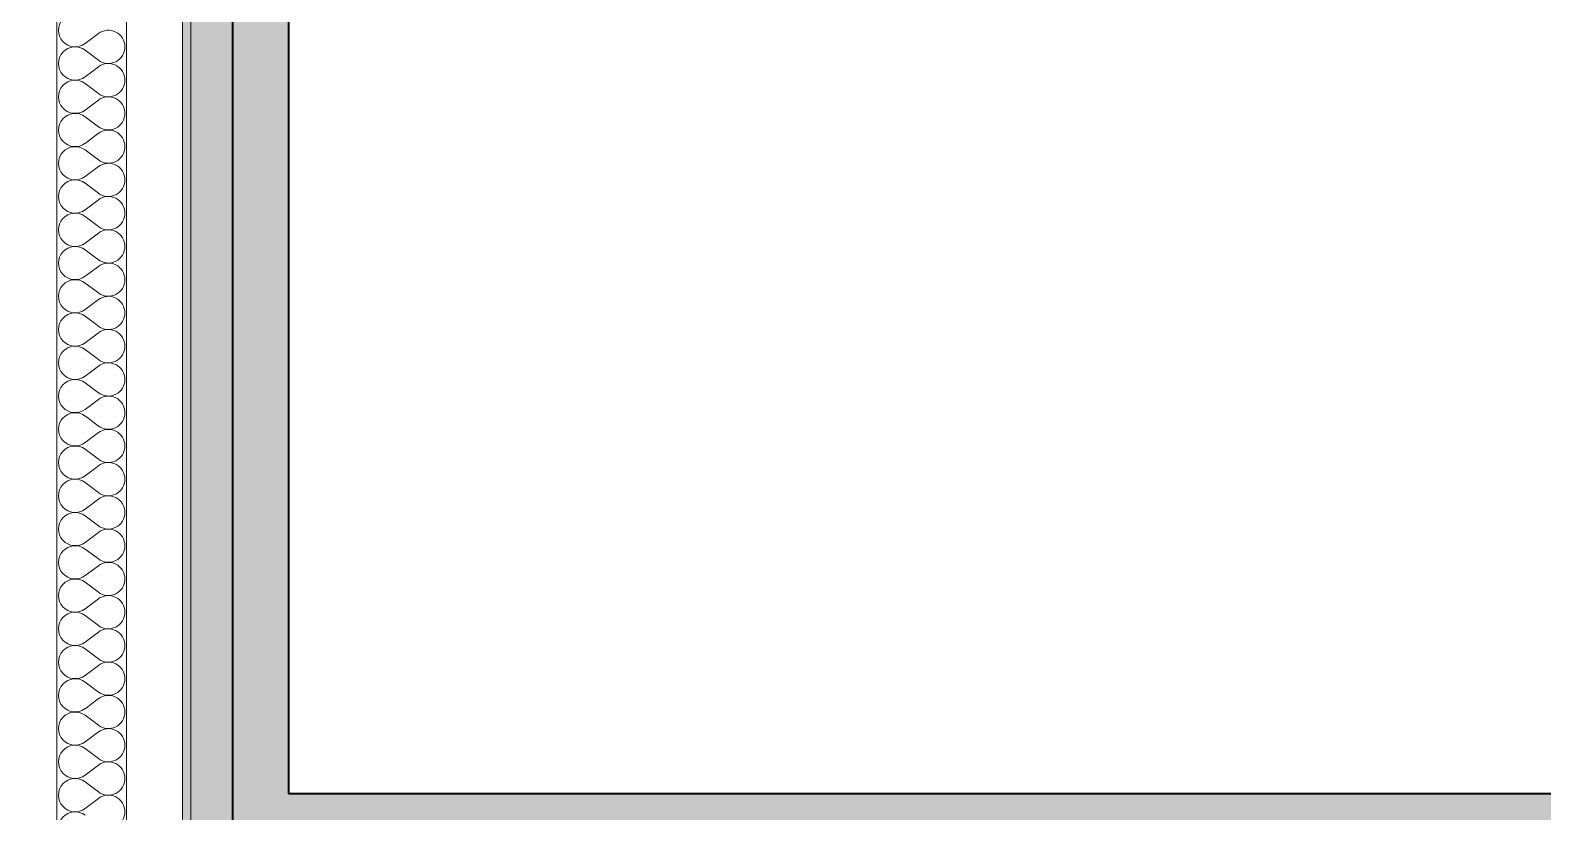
# Model space of a CAD drawing. Header units: millimetres. Extents: x -48147 to 1414029, y -496296 to 18123.
# Drawn here: x 1400434 to 1400976, y -478258 to -477978 of the extents above; entities that cross this region are included whole.
import ezdxf

# ---------------------------------------------------------------- set-up
doc = ezdxf.new("R2010")
doc.units = ezdxf.units.MM
doc.header["$MEASUREMENT"] = 0
doc.linetypes.add('Wipeout_Contour', pattern=[1000, 0, -1000])
doc.layers.add('New_A-25-M_Wall_Ext', color=7, linetype='Continuous')
doc.layers.add('New_A-25-M_Wall_Int', color=7, linetype='Continuous')
for name, color, linetype, lineweight, true_color in [('New_A-25-M_Wall_Ext_Pen_No__104', 7, 'Continuous', 15, 0xa6a6a6), ('New_A-25-M_Wall_Ext_Pen_No__44', 7, 'Continuous', 35, 0x444444), ('New_A-25-M_Wall_Int_Pen_No__107', 7, 'Continuous', 15, 0xa6a6a6)]:
    doc.layers.add(name, color=color, linetype=linetype, lineweight=lineweight, true_color=true_color)
doc.layers.add('New_A-25-M_Wall_Int_Pen_No__1', color=7, linetype='Continuous', lineweight=13)

# ---------------------------------------------------------------- blocks, each defined once
blk = doc.blocks.new('*X197', base_point=(1372879, -490836.73))
at = {"layer": 'New_A-25-M_Wall_Int_Pen_No__107', "linetype": 'Continuous'}
for p, q in [((1400453.97, -477983.16), (1400458.73, -477979.59)), ((1400453.97, -477985.54), (1400458.73, -477989.11)), ((1400453.97, -477995.07), (1400458.73, -477991.49)), ((1400453.97, -477997.45), (1400458.73, -478001.02)), ((1400453.97, -478006.97), (1400458.73, -478003.4)), ((1400453.97, -478009.35), (1400458.73, -478012.92)), ((1400453.97, -478018.88), (1400458.73, -478015.3)), ((1400453.97, -478021.26), (1400458.73, -478024.83)), ((1400453.97, -478030.78), (1400458.73, -478027.21)), ((1400453.97, -478033.16), (1400458.73, -478036.73)), ((1400453.97, -478042.68), (1400458.73, -478039.11)), ((1400453.97, -478045.07), (1400458.73, -478048.64)), ((1400453.97, -478054.59), (1400458.73, -478051.02)), ((1400453.97, -478056.97), (1400458.73, -478060.54)), ((1400453.97, -478066.49), (1400458.73, -478062.92)), ((1400453.97, -478068.88), (1400458.73, -478072.45)), ((1400453.97, -478078.4), (1400458.73, -478074.83)), ((1400453.97, -478080.78), (1400458.73, -478084.35)), ((1400453.97, -478090.3), (1400458.73, -478086.73)), ((1400453.97, -478092.68), (1400458.73, -478096.26)), ((1400453.97, -478102.21), (1400458.73, -478098.64)), ((1400453.97, -478104.59), (1400458.73, -478108.16)), ((1400453.97, -478114.11), (1400458.73, -478110.54)), ((1400453.97, -478116.49), (1400458.73, -478120.07)), ((1400453.97, -478126.02), (1400458.73, -478122.45)), ((1400453.97, -478128.4), (1400458.73, -478131.97)), ((1400453.97, -478137.92), (1400458.73, -478134.35)), ((1400453.97, -478140.3), (1400458.73, -478143.88)), ((1400453.97, -478149.83), (1400458.73, -478146.26)), ((1400453.97, -478152.21), (1400458.73, -478155.78)), ((1400453.97, -478161.73), (1400458.73, -478158.16)), ((1400453.97, -478164.11), (1400458.73, -478167.68)), ((1400453.97, -478173.64), (1400458.73, -478170.07)), ((1400453.97, -478176.02), (1400458.73, -478179.59)), ((1400453.97, -478185.54), (1400458.73, -478181.97)), ((1400453.97, -478187.92), (1400458.73, -478191.49)), ((1400453.97, -478197.45), (1400458.73, -478193.88)), ((1400453.97, -478199.83), (1400458.73, -478203.4)), ((1400453.97, -478209.35), (1400458.73, -478205.78)), ((1400453.97, -478211.73), (1400458.73, -478215.3)), ((1400453.97, -478221.26), (1400458.73, -478217.68)), ((1400453.97, -478223.64), (1400458.73, -478227.21)), ((1400453.97, -478233.16), (1400458.73, -478229.59)), ((1400453.97, -478235.54), (1400458.73, -478239.11)), ((1400453.97, -478245.07), (1400458.73, -478241.49)), ((1400453.97, -478247.45), (1400458.73, -478251.02)), ((1400453.97, -478256.97), (1400458.73, -478253.4))]:
    blk.add_line(p, q, dxfattribs=at)
for centre, start, end in [((1400450.4, -477978.4), 53.1301, 306.8699), ((1400462.3, -477984.35), 0, 126.8699), ((1400450.4, -477990.3), 53.1301, 306.8699), ((1400462.3, -477984.35), 233.1301, 0), ((1400462.3, -477996.26), 0, 126.8699), ((1400450.4, -478002.21), 53.1301, 306.8699), ((1400462.3, -477996.26), 233.1301, 0), ((1400462.3, -478008.16), 0, 126.8699), ((1400450.4, -478014.11), 53.1301, 306.8699), ((1400462.3, -478008.16), 233.1301, 0), ((1400462.3, -478020.07), 0, 126.8699), ((1400450.4, -478026.02), 53.1301, 306.8699), ((1400462.3, -478020.07), 233.1301, 0), ((1400462.3, -478031.97), 0, 126.8699), ((1400450.4, -478037.92), 53.1301, 306.8699), ((1400462.3, -478031.97), 233.1301, 0), ((1400462.3, -478043.88), 0, 126.8699), ((1400450.4, -478049.83), 53.1301, 306.8699), ((1400462.3, -478043.88), 233.1301, 0), ((1400462.3, -478055.78), 0, 126.8699), ((1400450.4, -478061.73), 53.1301, 306.8699), ((1400462.3, -478055.78), 233.1301, 0), ((1400462.3, -478067.68), 0, 126.8699), ((1400450.4, -478073.64), 53.1301, 306.8699), ((1400462.3, -478067.68), 233.1301, 0), ((1400462.3, -478079.59), 0, 126.8699), ((1400450.4, -478085.54), 53.1301, 306.8699), ((1400462.3, -478079.59), 233.1301, 0), ((1400462.3, -478091.49), 0, 126.8699), ((1400450.4, -478097.45), 53.1301, 306.8699), ((1400462.3, -478091.49), 233.1301, 0), ((1400462.3, -478103.4), 0, 126.8699), ((1400450.4, -478109.35), 53.1301, 306.8699), ((1400462.3, -478103.4), 233.1301, 0), ((1400462.3, -478115.3), 0, 126.8699), ((1400450.4, -478121.26), 53.1301, 306.8699), ((1400462.3, -478115.3), 233.1301, 0), ((1400462.3, -478127.21), 0, 126.8699), ((1400450.4, -478133.16), 53.1301, 306.8699), ((1400462.3, -478127.21), 233.1301, 0), ((1400462.3, -478139.11), 0, 126.8699), ((1400450.4, -478145.07), 53.1301, 306.8699), ((1400462.3, -478139.11), 233.1301, 0), ((1400462.3, -478151.02), 0, 126.8699), ((1400450.4, -478156.97), 53.1301, 306.8699), ((1400462.3, -478151.02), 233.1301, 0), ((1400462.3, -478162.92), 0, 126.8699), ((1400450.4, -478168.88), 53.1301, 306.8699), ((1400462.3, -478162.92), 233.1301, 0), ((1400462.3, -478174.83), 0, 126.8699), ((1400450.4, -478180.78), 53.1301, 306.8699), ((1400462.3, -478174.83), 233.1301, 0), ((1400462.3, -478186.73), 0, 126.8699), ((1400450.4, -478192.68), 53.1301, 306.8699), ((1400462.3, -478186.73), 233.1301, 0), ((1400462.3, -478198.64), 0, 126.8699), ((1400450.4, -478204.59), 53.1301, 306.8699), ((1400462.3, -478198.64), 233.1301, 0), ((1400462.3, -478210.54), 0, 126.8699), ((1400450.4, -478216.49), 53.1301, 306.8699), ((1400462.3, -478210.54), 233.1301, 0), ((1400462.3, -478222.45), 0, 126.8699), ((1400450.4, -478228.4), 53.1301, 306.8699), ((1400462.3, -478222.45), 233.1301, 0), ((1400462.3, -478234.35), 0, 126.8699), ((1400450.4, -478240.3), 53.1301, 306.8699), ((1400462.3, -478234.35), 233.1301, 0), ((1400462.3, -478246.26), 0, 126.8699), ((1400450.4, -478252.21), 53.1301, 306.8699), ((1400462.3, -478246.26), 233.1301, 0), ((1400462.3, -478258.16), 0, 126.8699), ((1400450.4, -478264.11), 53.1301, 306.8699), ((1400462.3, -478258.16), 233.1301, 0)]:
    blk.add_arc(centre, 5.95, start, end, dxfattribs=at)
blk = doc.blocks.new('Section Elem_173_2', base_point=(1372879, -490836.73))
at = {"layer": 'New_A-25-M_Wall_Int_Pen_No__107', "linetype": 'Continuous', "lineweight": 0, "true_color": 0x535353}
blk.add_hatch(color=251, dxfattribs=at).paths.add_polyline_path([(1400488.85, -478686.73), (1400491.85, -478686.73), (1400491.85, -474813.61), (1400488.85, -474813.61)])
at = {"layer": 'New_A-25-M_Wall_Int_Pen_No__107', "linetype": 'Continuous'}
blk.add_hatch(color=256, dxfattribs=at).paths.add_polyline_path([(1400491.85, -478686.73), (1400506.85, -478686.73), (1400506.85, -474813.61), (1400491.85, -474813.61)])
at = {"layer": 'New_A-25-M_Wall_Int_Pen_No__1', "linetype": 'Continuous'}
for p, q in [((1400491.85, -474813.61), (1400491.85, -478686.73)), ((1400506.85, -476111.73), (1400506.85, -478686.73))]:
    blk.add_line(p, q, dxfattribs=at)
at = {"color": 254, "linetype": 'Wipeout_Contour', "lineweight": 0, "ltscale": 5917614.514335641}
blk.add_wipeout([(1400468.85, -478686.73), (1400488.85, -478686.73), (1400488.85, -474813.61), (1400468.85, -474813.61)], dxfattribs=at).dxf.layer = 'New_A-25-M_Wall_Int'
at = {"layer": 'New_A-25-M_Wall_Int_Pen_No__1', "linetype": 'Continuous'}
blk.add_line((1400488.85, -474813.61), (1400488.85, -478686.73), dxfattribs=at)
at = {"color": 254, "linetype": 'Wipeout_Contour', "lineweight": 0, "ltscale": 5917529.315815013}
blk.add_wipeout([(1400443.85, -478686.73), (1400468.85, -478686.73), (1400468.85, -474813.61), (1400443.85, -474813.61)], dxfattribs=at).dxf.layer = 'New_A-25-M_Wall_Int'
at = {"layer": 'New_A-25-M_Wall_Int_Pen_No__1', "linetype": 'Continuous'}
blk.add_line((1400468.85, -474813.61), (1400468.85, -478686.73), dxfattribs=at)
at = {"layer": 'New_A-25-M_Wall_Int'}
blk.add_blockref('*X197', (1372879, -490836.73), dxfattribs=at)
at = {"color": 254, "linetype": 'Wipeout_Contour', "lineweight": 0, "ltscale": 5917446.010713064}
blk.add_wipeout([(1400424.85, -478686.73), (1400443.85, -478686.73), (1400443.85, -474813.61), (1400424.85, -474813.61)], dxfattribs=at).dxf.layer = 'New_A-25-M_Wall_Int'
at = {"layer": 'New_A-25-M_Wall_Int_Pen_No__1', "linetype": 'Continuous'}
blk.add_line((1400443.85, -474813.61), (1400443.85, -478686.73), dxfattribs=at)
blk = doc.blocks.new('Section Elem_195_2', base_point=(1372879, -490836.73))
at = {"color": 254, "linetype": 'Wipeout_Contour', "lineweight": 0, "ltscale": 115446099.1114904}
blk.add_wipeout([(1401266.78, -476111.73), (1400506.85, -476111.73), (1400506.85, -476366.73), (1400856.79, -476366.73), (1400856.79, -476367.73), (1400876.79, -476367.73), (1400876.79, -476936.73), (1400886.79, -476936.73), (1400890.68, -476937.24), (1400894.29, -476938.74), (1400897.4, -476941.13), (1400899.78, -476944.23), (1400901.28, -476947.85), (1400901.79, -476951.73), (1400901.79, -477021.73), (1400901.28, -477025.61), (1400899.78, -477029.23), (1400897.4, -477032.34), (1400894.29, -477034.72), (1400890.68, -477036.22), (1400886.79, -477036.73), (1400876.79, -477036.73), (1400876.79, -477086.73), (1400506.85, -477086.73), (1400506.85, -477124.73), (1400806.71, -477124.73), (1400806.71, -477415.73), (1400686.71, -477415.73), (1400686.71, -477674.97), (1400728.88, -477650.44), (1400760.44, -477641.73), (1400790.85, -477641.73), (1400797.11, -477644.42), (1400799.79, -477650.68), (1400799.79, -477666.73), (1400779.79, -477666.73), (1400779.79, -477661.73), (1400763.15, -477661.73), (1400736.7, -477669.03), (1400686.71, -477698.11), (1400686.71, -477706.73), (1400971.79, -477706.73), (1400971.79, -477771.73), (1400984.29, -477771.73), (1400984.29, -477769.73), (1400989.29, -477769.73), (1400989.29, -477771.73), (1401016.79, -477771.73), (1401016.79, -477769.73), (1401021.79, -477769.73), (1401021.79, -477771.73), (1401076.79, -477771.73), (1401076.79, -477776.73), (1401106.79, -477776.73), (1401106.79, -477816.73), (1401036.79, -477816.73), (1401036.79, -477817.73), (1401056.79, -477817.73), (1401056.79, -477946.73), (1401036.79, -477946.73), (1401036.79, -477947.73), (1401056.79, -477947.73), (1401056.79, -478046.73), (1401066.79, -478046.73), (1401072.53, -478047.87), (1401077.4, -478051.13), (1401080.65, -478055.99), (1401081.79, -478061.73), (1401081.79, -478131.73), (1401080.65, -478137.47), (1401077.4, -478142.34), (1401072.53, -478145.59), (1401066.79, -478146.73), (1401056.79, -478146.73), (1401056.79, -478536.73), (1401036.79, -478536.73), (1401036.79, -478686.73), (1401266.78, -478686.73)], dxfattribs=at).dxf.layer = 'New_A-25-M_Wall_Int'
blk = doc.blocks.new('Section Elem_244_2', base_point=(1372879, -490836.73))
at = {"layer": 'New_A-25-M_Wall_Ext_Pen_No__44', "linetype": 'Continuous', "flags": 128}
blk.add_lwpolyline([(1400506.79, -477776.73), (1400506.79, -477816.73), (1400506.79, -478516.73), (1400506.79, -478536.73), (1400506.79, -478686.73)], dxfattribs=at)
at = {"color": 254, "linetype": 'Wipeout_Contour', "lineweight": 0, "ltscale": 13321130.06347587}
blk.add_wipeout([(1400526.79, -477816.73), (1400526.79, -478251.73), (1401036.79, -478251.73), (1401036.79, -477816.73), (1401026.79, -477816.73), (1401026.79, -477971.73), (1401025.27, -477971.73), (1400626.79, -477971.73), (1400626.79, -477816.73)], dxfattribs=at).dxf.layer = 'New_A-25-M_Wall_Ext'
at = {"layer": 'New_A-25-M_Wall_Ext_Pen_No__104', "linetype": 'Continuous'}
for points in [[(1400526.79, -478516.73), (1400526.79, -477816.73), (1400506.79, -477816.73), (1400506.79, -478516.73)], [(1400526.79, -478271.73), (1401036.79, -478271.73), (1401036.79, -478251.73), (1400526.79, -478251.73)]]:
    blk.add_hatch(color=256, dxfattribs=at).paths.add_polyline_path(points)
at = {"layer": 'New_A-25-M_Wall_Ext_Pen_No__44', "linetype": 'Continuous'}
for p in [(1400526.79, -477816.73), (1401036.79, -478251.73)]:
    blk.add_line(p, (1400526.79, -478251.73), dxfattribs=at)

msp = doc.modelspace()

# ---------------------------------------------------------------- block references
at = {"layer": 'New_A-25-M_Wall_Int'}
msp.add_blockref('Section Elem_173_2', (1372879, -490836.73), dxfattribs=at)

# ---------------------------------------------------------------- next in the draw order: block references
msp.add_blockref('Section Elem_195_2', (1372879, -490836.73), dxfattribs=at)

# ---------------------------------------------------------------- next in the draw order: block references
at = {"layer": 'New_A-25-M_Wall_Ext'}
msp.add_blockref('Section Elem_244_2', (1372879, -490836.73), dxfattribs=at)

doc.saveas('drawing.dxf')
